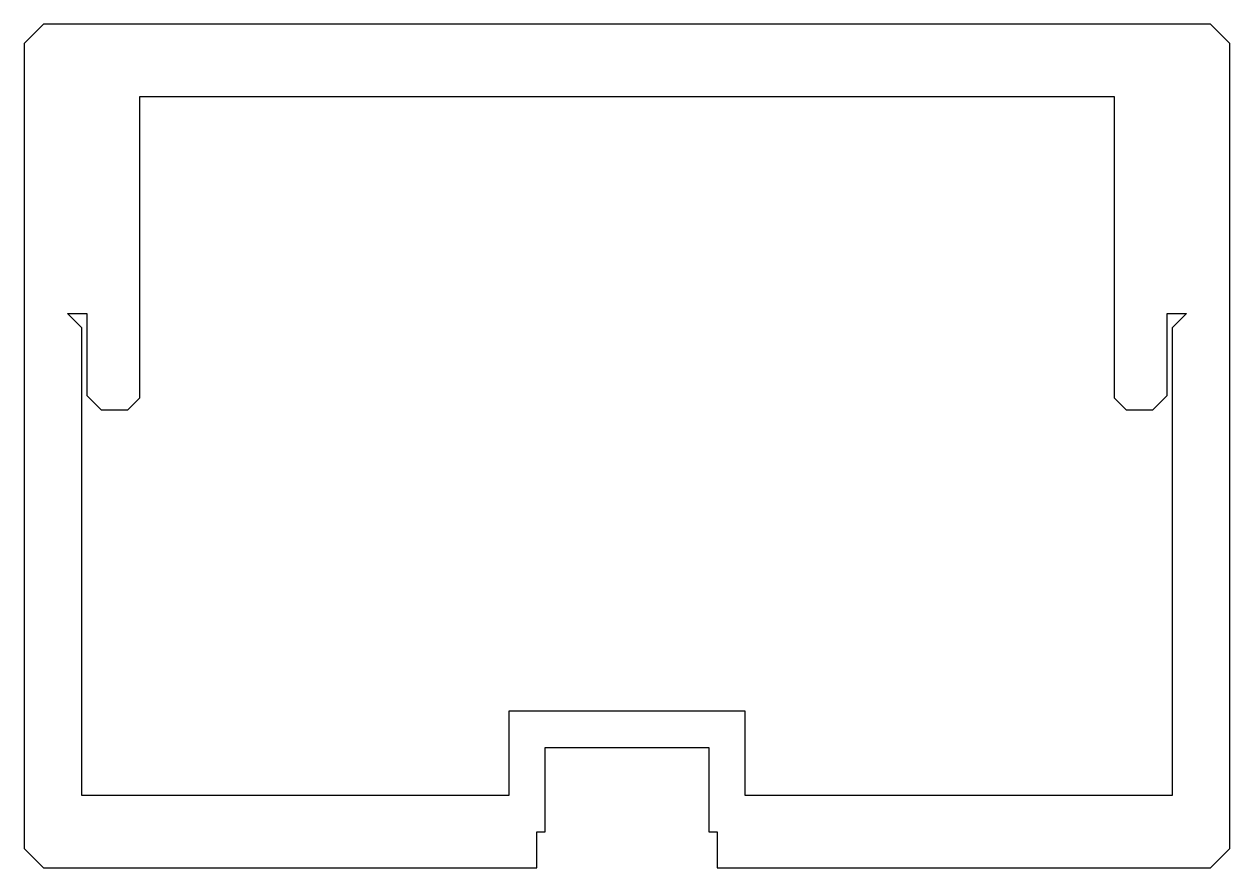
# Model space of a CAD drawing. Extents: x -25 to 25, y -35 to 0.
import ezdxf

# ---------------------------------------------------------------- set-up
doc = ezdxf.new("R2010")
doc.units = 0
doc.layers.get('0').update_dxf_attribs({"linetype": 'CONTINUOUS'})

msp = doc.modelspace()

# ---------------------------------------------------------------- linework, layer by layer
for points in [[(-25, -34.2), (-24.2, -35), (-3.74421, -35), (-3.74421, -33.5), (-3.4, -33.5), (-3.4, -30), (3.4, -30), (3.4, -33.5), (3.74421, -33.5), (3.74421, -35), (24.2, -35), (25, -34.2), (25, -0.799999), (24.2, 0), (-24.2, 0), (-25, -0.799999)], [(-23.2, -12), (-22.4, -12), (-22.4, -15.4), (-21.8, -16), (-20.7, -16), (-20.2, -15.5), (-20.2, -3), (20.2, -3), (20.2, -15.5), (20.7, -16), (21.8, -16), (22.4, -15.4), (22.4, -12), (23.2, -12), (22.6, -12.6), (22.6, -32), (4.9, -32), (4.9, -28.5), (-4.9, -28.5), (-4.9, -32), (-22.6, -32), (-22.6, -12.6)]]:
    msp.add_lwpolyline(points, close=True)

doc.saveas('drawing.dxf')
